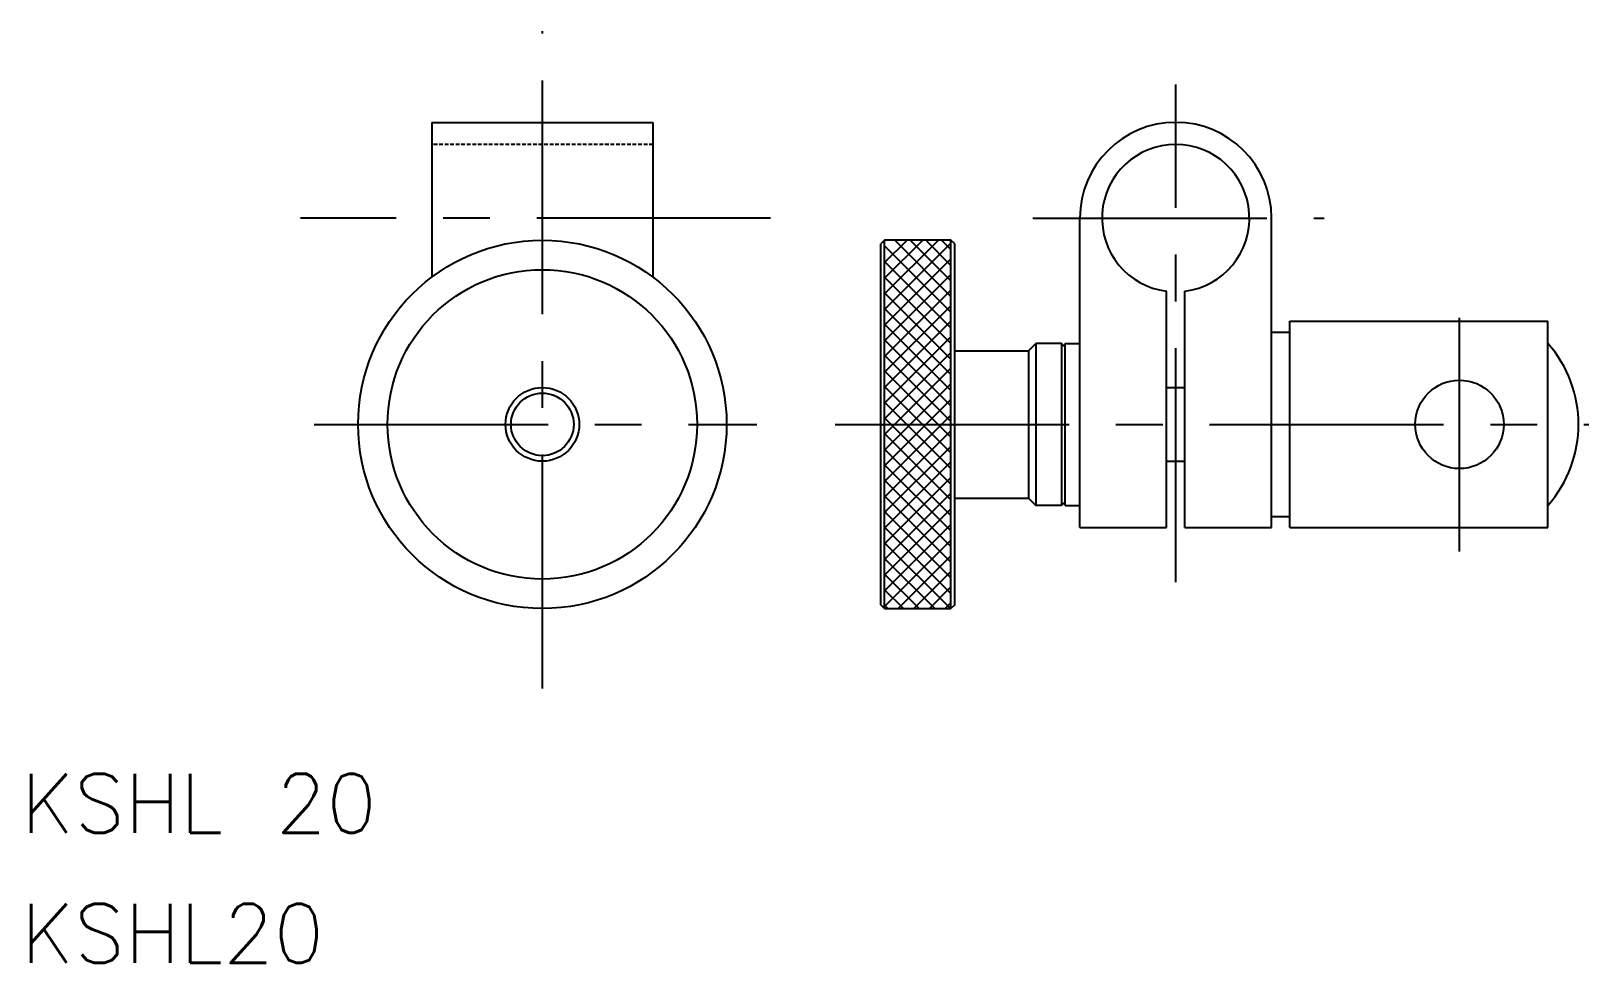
# Model space of a CAD drawing. Extents: x 15 to 226, y 33 to 159.
import ezdxf

# ---------------------------------------------------------------- set-up
doc = ezdxf.new("R2010")
doc.units = 0
doc.linetypes.add('CENTER', pattern=[50.8, 31.75, -6.35, 6.35, -6.35])
doc.linetypes.add('DASHED', pattern=[0.75, 0.5, -0.25])
doc.layers.get('0').update_dxf_attribs({"linetype": 'CONTINUOUS'})
doc.layers.add('CENTER', color=1, linetype='CENTER')
doc.styles.get("Standard").update_dxf_attribs({"font": 'txt.shx'})

msp = doc.modelspace()

# ---------------------------------------------------------------- linework, layer by layer
at = {"linetype": 'CONTINUOUS'}
for p, q in [((69.07, 146.6), (99.07, 146.6)), ((69.07, 146.6), (69.07, 125.6)), ((99.07, 146.6), (99.07, 125.6)), ((157.02, 91.6), (157.02, 133.6)), ((183.02, 91.6), (183.02, 133.6)), ((130.52, 130.6), (130.02, 130.1)), ((130.02, 81.1), (130.02, 130.1)), ((130.52, 80.6), (130.52, 130.6)), ((139.52, 130.6), (130.52, 130.6)), ((139.52, 80.6), (139.52, 130.6)), ((140.02, 130.1), (139.52, 130.6)), ((140.02, 81.1), (140.02, 130.1)), ((168.77, 91.6), (168.77, 123.68)), ((171.27, 91.6), (171.27, 123.68)), ((185.52, 119.6), (220.52, 119.6)), ((185.52, 91.6), (185.52, 119.6)), ((220.52, 91.6), (220.52, 119.6)), ((150.02, 115.6), (151.02, 116.6)), ((154.52, 116.6), (151.02, 116.6)), ((155.02, 116.1), (154.52, 116.6)), ((155.02, 94.6), (155.02, 116.6)), ((155.02, 116.6), (157.02, 116.6)), ((183.02, 118.1), (185.52, 118.1)), ((140.02, 115.6), (150.02, 115.6)), ((168.77, 110.6), (171.27, 110.6)), ((168.77, 100.6), (171.27, 100.6)), ((140.02, 95.6), (150.02, 95.6)), ((150.02, 95.6), (151.02, 94.6)), ((154.52, 94.6), (151.02, 94.6)), ((155.02, 95.1), (154.52, 94.6)), ((155.02, 94.6), (157.02, 94.6)), ((183.02, 93.1), (185.52, 93.1)), ((157.02, 91.6), (168.77, 91.6)), ((171.27, 91.6), (183.02, 91.6)), ((185.52, 91.6), (220.52, 91.6)), ((130.52, 80.6), (130.02, 81.1)), ((130.52, 80.6), (139.52, 80.6)), ((140.02, 81.1), (139.52, 80.6))]:
    msp.add_line(p, q, dxfattribs=at)
at = {"color": 3, "linetype": 'DASHED'}
msp.add_line((99.07, 143.6), (69.07, 143.6), dxfattribs=at)
at = {"color": 3, "linetype": 'CONTINUOUS'}
for p, q in [((130.52, 123.32), (137.81, 130.6)), ((130.52, 125.44), (135.69, 130.6)), ((130.52, 127.56), (133.57, 130.6)), ((130.52, 121.19), (139.52, 130.19)), ((139.52, 120.83), (130.52, 129.83)), ((139.52, 122.95), (131.88, 130.6)), ((139.52, 125.07), (134, 130.6)), ((139.52, 127.19), (136.12, 130.6)), ((139.52, 129.32), (138.24, 130.6)), ((130.52, 119.07), (139.52, 128.07)), ((139.52, 118.71), (130.52, 127.71)), ((130.52, 116.95), (139.52, 125.95)), ((139.52, 116.59), (130.52, 125.59)), ((130.52, 114.83), (139.52, 123.83)), ((139.52, 114.47), (130.52, 123.47)), ((130.52, 112.71), (139.52, 121.71)), ((139.52, 112.35), (130.52, 121.35)), ((130.52, 110.59), (139.52, 119.59)), ((139.52, 110.22), (130.52, 119.22)), ((130.52, 108.47), (139.52, 117.47)), ((139.52, 108.1), (130.52, 117.1)), ((130.52, 106.35), (139.52, 115.35)), ((139.52, 105.98), (130.52, 114.98)), ((130.52, 104.22), (139.52, 113.22)), ((139.52, 103.86), (130.52, 112.86)), ((130.52, 102.1), (139.52, 111.1)), ((139.52, 101.74), (130.52, 110.74)), ((139.52, 101.74), (130.52, 110.74)), ((130.52, 99.98), (139.52, 108.98)), ((139.52, 99.62), (130.52, 108.62)), ((130.52, 97.86), (139.52, 106.86)), ((139.52, 97.5), (130.52, 106.5)), ((130.52, 95.74), (139.52, 104.74)), ((139.52, 95.37), (130.52, 104.37)), ((130.52, 93.62), (139.52, 102.62)), ((139.52, 93.25), (130.52, 102.25)), ((130.52, 91.5), (139.52, 100.5)), ((139.52, 91.13), (130.52, 100.13)), ((130.52, 89.37), (139.52, 98.37)), ((139.52, 89.01), (130.52, 98.01)), ((130.52, 87.25), (139.52, 96.25)), ((139.52, 86.89), (130.52, 95.89)), ((130.52, 85.13), (139.52, 94.13)), ((139.52, 84.77), (130.52, 93.77)), ((130.52, 83.01), (139.52, 92.01)), ((139.52, 82.65), (130.52, 91.65)), ((130.52, 80.89), (139.52, 89.89)), ((139.45, 80.6), (130.52, 89.53)), ((137.33, 80.6), (130.52, 87.4)), ((132.36, 80.6), (139.52, 87.77)), ((135.21, 80.6), (130.52, 85.28)), ((134.48, 80.6), (139.52, 85.65)), ((133.09, 80.6), (130.52, 83.16)), ((136.6, 80.6), (139.52, 83.53)), ((130.96, 80.6), (130.52, 81.04)), ((138.72, 80.6), (139.52, 81.4))]:
    msp.add_line(p, q, dxfattribs=at)
for p, q in [((151.02, 116.6), (151.02, 94.6)), ((154.52, 116.6), (154.52, 94.6)), ((150.02, 115.6), (150.02, 95.6))]:
    msp.add_line(p, q)
at = {"linetype": 'CONTINUOUS'}
for centre, radius in [((84.07, 105.6), 25), ((84.07, 105.6), 21), ((84.07, 105.6), 5), ((208.52, 105.6), 6)]:
    msp.add_circle(centre, radius, dxfattribs=at)
at = {"color": 3, "linetype": 'CONTINUOUS'}
msp.add_circle((84.07, 105.6), 4.25, dxfattribs=at)
at = {"linetype": 'CONTINUOUS'}
for centre, radius, start, end in [((170.02, 133.6), 13, 0, 180), ((170.02, 133.6), 10, 277.1808, 262.8192), ((208.02, 105.6), 16.65, 318.6522, 41.3478)]:
    msp.add_arc(centre, radius, start, end, dxfattribs=at)
at = {"layer": 'CENTER'}
for p, q in [((84.07, 69.75), (84.07, 158.98)), ((170.02, 84.2), (170.02, 151.75)), ((115.05, 133.6), (51.23, 133.6)), ((150.64, 133.6), (190.18, 133.6)), ((208.52, 88.33), (208.52, 122.1)), ((53.09, 105.6), (113.18, 105.6)), ((123.81, 105.6), (226.08, 105.6))]:
    msp.add_line(p, q, dxfattribs=at)

# ---------------------------------------------------------------- texts
for s, p in [('KSHL 20', (13.33, 50.17)), ('KSHL20', (13.33, 32.51))]:
    msp.add_text(s, height=8).set_placement(p)

doc.saveas('drawing.dxf')
